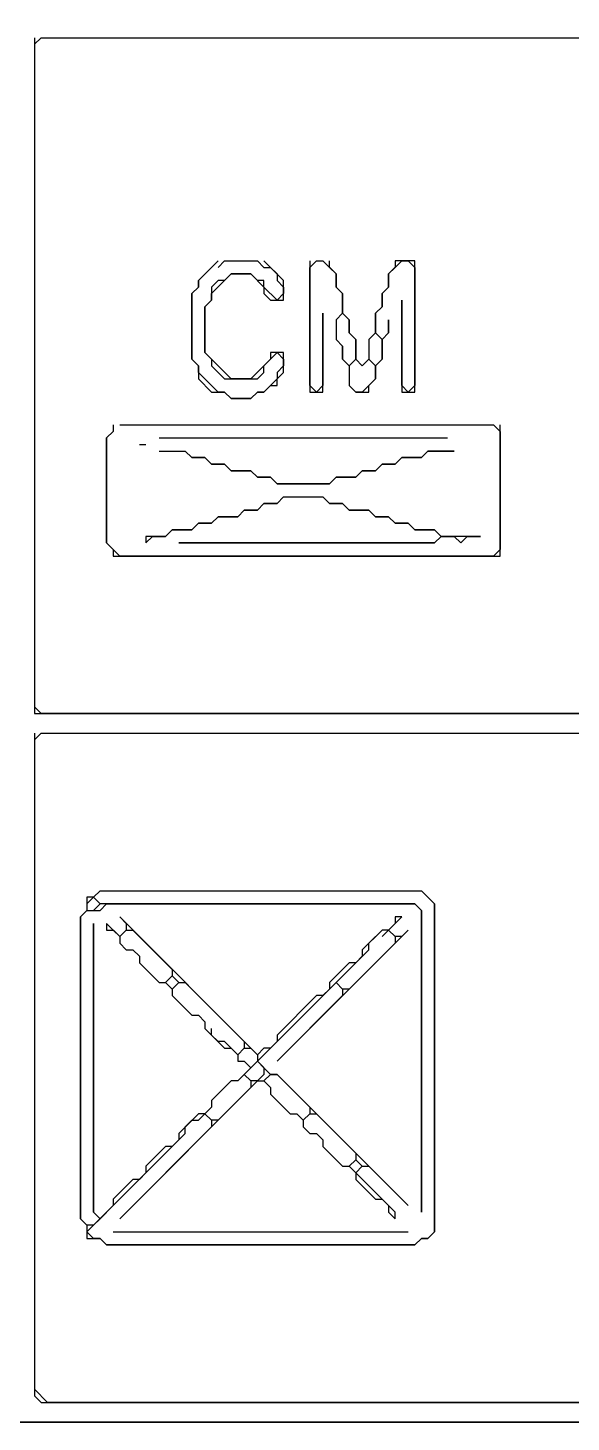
# Model space of a CAD drawing. Header units: metres. Extents: x 29 to 985, y 15 to 633.
# Drawn here: x 240.98 to 257.22, y 14.51 to 56.18 of the extents above; entities that cross this region are included whole.
import ezdxf

# ---------------------------------------------------------------- set-up
doc = ezdxf.new("R2010")
doc.units = ezdxf.units.M
for name, color, linetype in [('EXTERIOR_WALL_HIGHLIGHT', 2, 'CONTINUOUS'), ('INTERIOR_WALL_HIGHLIGHT', 4, 'CONTINUOUS'), ('ORIGINAL_DRAWING', 8, 'CONTINUOUS')]:
    doc.layers.add(name, color=color, linetype=linetype)

msp = doc.modelspace()

# ---------------------------------------------------------------- linework, layer by layer
at = {"layer": 'EXTERIOR_WALL_HIGHLIGHT'}
msp.add_lwpolyline([(29.216, 632.745), (29.02, 632.549), (29.02, 14.706), (29.216, 14.51), (985.294, 14.51), (985.49, 14.706), (985.49, 632.549), (985.294, 632.745)], close=True, dxfattribs=at)
at = {"layer": 'INTERIOR_WALL_HIGHLIGHT'}
msp.add_lwpolyline([(29.412, 632.745), (985.098, 632.745), (985.49, 632.353), (985.49, 14.902), (985.098, 14.51), (29.412, 14.51), (29.02, 14.902), (29.02, 632.353)], close=True, dxfattribs=at)
at = {"layer": 'ORIGINAL_DRAWING'}
for points in [[(241.176, 55.686), (241.373, 55.882), (352.353, 55.882), (352.549, 55.686), (352.549, 35.882), (352.353, 35.686), (241.373, 35.686), (241.176, 35.882)], [(241.176, 55.882), (241.176, 35.686), (352.549, 35.686), (352.549, 55.882)], [(246.667, 49.02), (246.863, 49.216), (247.843, 49.216), (248.039, 49.02), (248.235, 49.02), (248.431, 48.824), (248.431, 48.627), (248.627, 48.431), (248.627, 48.235), (248.431, 48.039), (248.039, 48.431), (248.039, 48.627), (247.843, 48.627), (247.647, 48.824), (247.059, 48.824), (246.863, 48.627), (246.667, 48.627), (246.471, 48.431), (246.471, 48.039), (246.275, 47.843), (246.275, 46.471), (246.471, 46.275), (246.471, 46.078), (246.863, 45.686), (247.843, 45.686), (248.039, 45.882), (248.039, 46.078), (248.431, 46.471), (248.627, 46.275), (248.627, 46.078), (248.431, 45.882), (248.431, 45.686), (248.039, 45.294), (247.843, 45.294), (247.647, 45.098), (247.059, 45.098), (246.863, 45.294), (246.667, 45.294), (246.078, 45.882), (246.078, 46.078), (245.882, 46.275), (245.882, 48.235), (246.078, 48.431), (246.078, 48.627), (246.471, 49.02)], [(246.667, 49.216), (246.078, 48.627), (246.078, 48.431), (245.882, 48.235), (245.882, 46.275), (246.078, 46.078), (246.078, 45.686), (246.471, 45.294), (246.863, 45.294), (247.059, 45.098), (247.647, 45.098), (247.843, 45.294), (248.039, 45.294), (248.235, 45.49), (248.431, 45.49), (248.431, 45.686), (248.627, 45.882), (248.627, 46.471), (248.235, 46.471), (248.235, 46.275), (247.647, 45.686), (247.059, 45.686), (246.275, 46.471), (246.275, 47.843), (246.471, 48.039), (246.471, 48.235), (247.059, 48.824), (247.647, 48.824), (248.039, 48.431), (248.039, 48.235), (248.235, 48.039), (248.627, 48.039), (248.627, 48.627), (248.039, 49.216)], [(249.412, 49.216), (249.412, 45.294), (249.804, 45.294), (249.804, 47.647), (249.804, 45.49), (249.608, 45.294), (249.412, 45.49), (249.412, 49.02), (249.608, 49.216), (249.804, 49.216), (250.196, 48.824), (250.196, 48.431), (250.392, 48.235), (250.392, 47.647), (250.196, 47.451), (250.196, 46.863), (250.392, 46.667), (250.392, 46.275), (250.588, 46.078), (250.588, 45.49), (250.784, 45.294), (251.176, 45.294), (251.176, 45.49), (251.373, 45.686), (251.373, 46.078), (251.569, 46.275), (251.569, 46.863), (251.765, 47.059), (251.765, 47.451), (251.765, 47.059), (251.569, 46.863), (251.373, 47.059), (251.373, 47.647), (251.569, 47.843), (251.569, 48.235), (251.765, 48.431), (251.765, 48.824), (252.157, 49.216), (252.353, 49.216), (252.549, 49.02), (252.549, 45.49), (252.353, 45.294), (252.157, 45.49), (252.157, 48.039), (252.157, 45.294), (252.549, 45.294), (252.549, 49.216), (251.961, 49.216), (251.961, 49.02), (251.765, 48.824), (251.765, 48.431), (251.569, 48.235), (251.569, 47.843), (251.373, 47.647), (251.373, 47.059), (251.176, 46.863), (251.176, 46.275), (250.98, 46.078), (250.784, 46.275), (250.784, 46.863), (250.588, 47.059), (250.588, 47.451), (250.392, 47.647), (250.392, 48.235), (250.196, 48.431), (250.196, 48.824), (250, 49.02), (250, 49.216)], [(250.196, 47.451), (250.392, 47.647), (250.588, 47.451), (250.588, 47.059), (250.784, 46.863), (250.784, 46.275), (250.588, 46.078), (250.392, 46.275), (250.392, 46.667), (250.196, 46.863)], [(251.176, 46.863), (251.373, 47.059), (251.569, 46.863), (251.569, 46.275), (251.373, 46.078), (251.176, 46.275)], [(250.588, 46.078), (250.784, 46.275), (250.98, 46.078), (251.176, 46.275), (251.373, 46.078), (251.373, 45.686), (250.98, 45.294), (250.784, 45.294), (250.588, 45.49)], [(243.725, 44.314), (254.902, 44.314), (255.098, 44.118), (255.098, 40.588), (254.902, 40.392), (243.725, 40.392), (243.333, 40.784), (243.333, 43.922)], [(243.529, 44.314), (243.529, 44.118), (243.333, 43.922), (243.333, 40.784), (243.529, 40.588), (243.529, 40.392), (255.098, 40.392), (255.098, 44.314)], [(244.902, 43.922), (253.529, 43.922)], [(244.314, 43.725), (244.51, 43.725)], [(244.902, 43.529), (245.686, 43.529), (245.882, 43.333), (246.275, 43.333), (246.471, 43.137), (246.863, 43.137), (247.059, 42.941), (247.647, 42.941), (247.843, 42.745), (248.235, 42.745), (248.431, 42.549), (250, 42.549), (250.196, 42.745), (250.784, 42.745), (250.98, 42.941), (251.373, 42.941), (251.569, 43.137), (251.961, 43.137), (252.157, 43.333), (252.745, 43.333), (252.941, 43.529), (253.725, 43.529), (252.941, 43.529), (252.745, 43.333), (252.157, 43.333), (251.961, 43.137), (251.569, 43.137), (251.373, 42.941), (250.98, 42.941), (250.784, 42.745), (250.196, 42.745), (250, 42.549), (248.431, 42.549), (248.235, 42.745), (247.843, 42.745), (247.647, 42.941), (247.059, 42.941), (246.863, 43.137), (246.471, 43.137), (246.275, 43.333), (245.882, 43.333), (245.686, 43.529)], [(248.627, 42.157), (248.431, 41.961), (248.039, 41.961), (247.843, 41.765), (247.451, 41.765), (247.255, 41.569), (246.667, 41.569), (246.471, 41.373), (246.078, 41.373), (245.882, 41.176), (245.294, 41.176), (245.098, 40.98), (244.51, 40.98), (244.51, 40.784), (244.706, 40.98), (245.098, 40.98), (245.294, 41.176), (245.882, 41.176), (246.078, 41.373), (246.471, 41.373), (246.667, 41.569), (247.255, 41.569), (247.451, 41.765), (247.843, 41.765), (248.039, 41.961), (248.431, 41.961), (248.627, 42.157), (249.804, 42.157), (250, 41.961), (250.392, 41.961), (250.588, 41.765), (251.176, 41.765), (251.373, 41.569), (251.765, 41.569), (251.961, 41.373), (252.353, 41.373), (252.549, 41.176), (253.137, 41.176), (253.333, 40.98), (253.137, 40.784), (245.49, 40.784), (253.137, 40.784), (253.333, 40.98), (253.725, 40.98), (253.922, 40.784), (254.118, 40.98), (254.51, 40.98), (253.333, 40.98), (253.137, 41.176), (252.549, 41.176), (252.353, 41.373), (251.961, 41.373), (251.765, 41.569), (251.373, 41.569), (251.176, 41.765), (250.588, 41.765), (250.392, 41.961), (250, 41.961), (249.804, 42.157)], [(241.176, 34.902), (241.373, 35.098), (352.353, 35.098), (352.549, 34.902), (352.549, 15.49), (352.157, 15.098), (241.569, 15.098), (241.176, 15.49)], [(241.176, 35.098), (241.176, 15.294), (241.373, 15.098), (352.353, 15.098), (352.549, 15.294), (352.549, 35.098)], [(242.941, 30.196), (243.137, 30.392), (252.745, 30.392), (253.137, 30), (253.137, 20.196), (252.941, 20), (252.745, 20), (252.549, 19.804), (243.333, 19.804), (243.137, 20), (242.941, 20), (242.745, 20.196), (245.686, 23.137), (245.686, 23.333), (245.882, 23.529), (246.078, 23.529), (246.275, 23.725), (246.471, 23.529), (246.471, 23.333), (243.725, 20.588), (247.843, 24.706), (248.039, 24.706), (248.235, 24.51), (248.235, 24.314), (248.824, 23.725), (249.02, 23.725), (249.216, 23.529), (249.216, 23.333), (249.412, 23.137), (249.608, 23.137), (249.804, 22.941), (249.804, 22.745), (250.392, 22.157), (250.588, 22.157), (250.784, 21.961), (250.784, 21.765), (251.373, 21.176), (251.569, 21.176), (251.765, 20.98), (251.765, 20.784), (251.961, 20.588), (251.961, 20.784), (250.784, 21.961), (250.98, 22.157), (251.176, 22.157), (252.353, 20.98), (248.431, 24.902), (248.235, 24.902), (247.843, 25.294), (250.196, 27.647), (250.392, 27.451), (250.392, 27.255), (248.431, 25.294), (252.353, 29.216), (252.157, 29.02), (251.961, 29.02), (251.765, 29.216), (252.157, 29.608), (251.961, 29.608), (251.961, 29.412), (251.765, 29.216), (251.569, 29.216), (250.98, 28.627), (250.98, 28.431), (250.784, 28.235), (250.588, 28.235), (250, 27.647), (250, 27.451), (249.804, 27.255), (249.608, 27.255), (248.431, 26.078), (248.431, 25.882), (248.235, 25.686), (248.039, 25.686), (247.843, 25.49), (243.725, 29.608), (243.922, 29.412), (243.922, 29.216), (243.725, 29.02), (243.333, 29.412), (243.333, 29.216), (243.529, 29.216), (243.725, 29.02), (243.725, 28.824), (243.922, 28.627), (244.118, 28.627), (244.314, 28.431), (244.314, 28.235), (244.902, 27.647), (245.098, 27.647), (245.294, 27.451), (245.294, 27.255), (245.882, 26.667), (246.078, 26.667), (246.275, 26.471), (246.275, 26.275), (246.863, 25.686), (247.059, 25.686), (247.255, 25.49), (247.255, 25.294), (247.451, 25.294), (247.647, 25.098), (247.255, 24.706), (247.059, 24.706), (246.471, 24.118), (246.471, 23.922), (246.275, 23.725), (246.078, 23.725), (245.49, 23.137), (245.49, 22.941), (245.294, 22.745), (245.098, 22.745), (244.51, 22.157), (244.51, 21.961), (244.314, 21.765), (244.118, 21.765), (243.529, 21.176), (243.529, 20.98), (243.137, 20.588), (242.941, 20.784), (242.941, 29.412), (242.941, 20.784), (243.137, 20.588), (242.941, 20.392), (242.745, 20.392), (242.549, 20.588), (242.549, 29.608), (242.745, 29.804), (243.137, 29.804), (243.333, 30), (252.549, 30), (252.745, 29.804), (252.745, 20.784), (252.745, 29.804), (252.549, 30), (243.137, 30)], [(243.137, 30.392), (242.941, 30.196), (242.745, 30.196), (242.745, 29.804), (242.549, 29.608), (242.549, 20.588), (242.745, 20.392), (242.745, 20), (243.137, 20), (243.333, 19.804), (252.549, 19.804), (252.745, 20), (252.941, 20), (253.137, 20.196), (253.137, 30), (252.745, 30.392)], [(242.745, 30), (242.941, 30.196), (243.137, 30), (242.941, 29.804)], [(243.725, 29.02), (243.922, 29.216), (244.118, 29.216), (245.294, 28.039), (245.294, 27.843), (245.098, 27.647)], [(251.569, 29.02), (251.765, 29.216), (251.961, 29.02), (251.961, 28.824), (250.588, 27.451), (250.392, 27.451), (250.196, 27.647), (251.176, 28.627), (251.176, 28.824), (251.373, 29.02)], [(245.098, 27.647), (245.294, 27.843), (245.49, 27.647), (245.294, 27.451)], [(245.294, 27.451), (245.49, 27.647), (245.686, 27.647), (247.451, 25.882), (247.451, 25.686), (247.255, 25.49), (246.863, 25.882), (246.667, 25.882), (246.471, 26.078), (246.471, 26.275)], [(247.255, 25.49), (247.451, 25.686), (247.647, 25.686), (247.843, 25.49), (247.843, 25.294), (247.647, 25.098)], [(247.843, 25.294), (248.039, 25.098), (248.039, 24.902), (247.843, 24.706), (247.647, 24.706), (247.451, 24.902)], [(247.451, 24.902), (247.647, 24.706), (247.647, 24.51), (246.667, 23.529), (246.471, 23.529), (246.275, 23.725)], [(248.039, 24.706), (248.235, 24.902), (248.431, 24.902), (249.412, 23.922), (249.412, 23.725), (249.216, 23.529)], [(249.216, 23.529), (249.412, 23.725), (249.608, 23.725), (250.784, 22.549), (250.784, 22.353), (250.588, 22.157)], [(250.588, 22.157), (250.784, 22.353), (250.98, 22.157), (250.784, 21.961)], [(243.529, 20.196), (252.353, 20.196)]]:
    msp.add_lwpolyline(points, dxfattribs=at)

doc.saveas('drawing.dxf')
